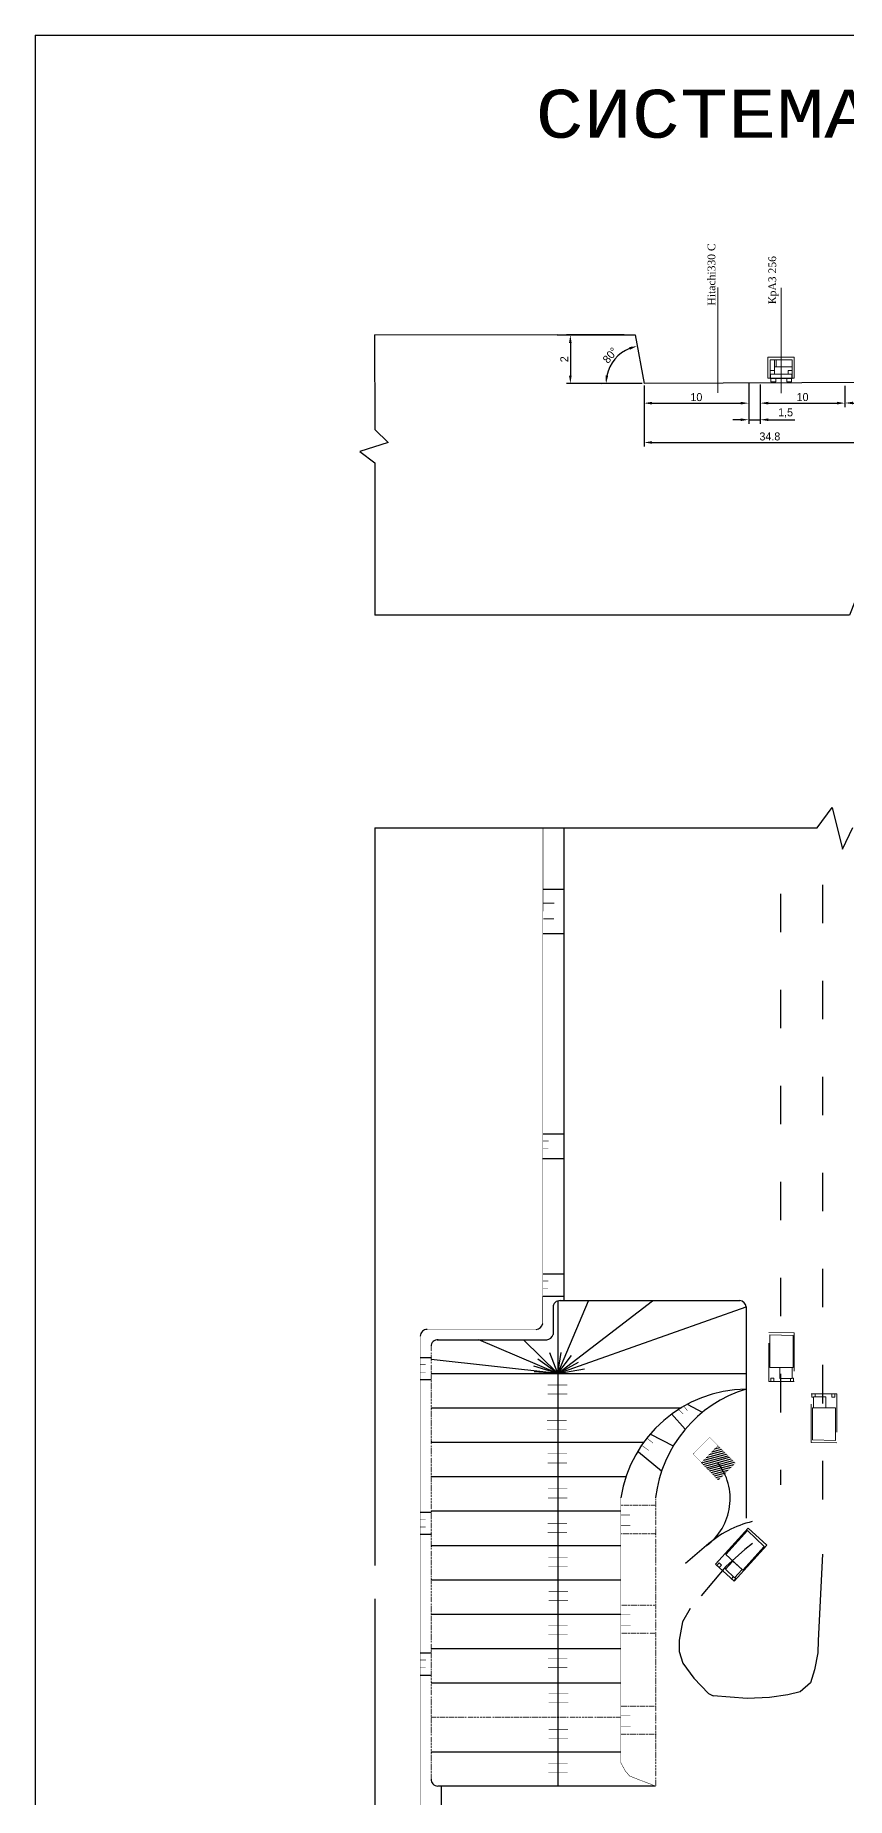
# Model space of a CAD drawing. Header units: millimetres. Extents: x 1846 to 3788, y 252 to 1083.
# Drawn here: x 3219 to 3472, y 533 to 1083 of the extents above; entities that cross this region are included whole.
import ezdxf

# ---------------------------------------------------------------- set-up
doc = ezdxf.new("R2010")
doc.units = ezdxf.units.MM
doc.linetypes.add('ACAD_ISO03W100', pattern=[30, 12, -18])
doc.linetypes.add('DOT', pattern=[0.25, 0, -0.25])
doc.styles.add('стиль2', font='isocteur.ttf')
doc.dimstyles.new('ISO-25', dxfattribs={"dimtxt": 2.5, "dimasz": 2.5, "dimexe": 1.25, "dimexo": 0.625, "dimtad": 1, "dimtxsty": 'Standard', "dimcen": 2.5, "dimadec": 0, "dimazin": 0, "dimtfac": 1, "dimtmove": 0, "dimatfit": 3, "dimfxl": 1, "dimarcsym": 0})

# ---------------------------------------------------------------- blocks, each defined once
blk = doc.blocks.new('*D175')
at = {"color": 0, "lineweight": -2}
blk.add_line((3408.4, 974.39), (3395.88, 974.35), dxfattribs=at)
blk.add_arc((3409.02, 974.4), 11.89, 112.3799, 168.1588, dxfattribs=at)
at = {"color": 0}
for points in [[(3404.38, 985.79), (3404.61, 984.99), (3406.9, 986.1)], [(3397.8, 976.8), (3396.97, 976.88), (3397.13, 974.35)]]:
    blk.add_solid(points, dxfattribs=at)
at = {"layer": 'Defpoints', "color": 0}
for p in [(3406.26, 989.58), (3401.88, 983.9), (3482.92, 974.69), (3409.02, 974.4), (3409.02, 974.4)]:
    blk.add_point(p, dxfattribs=at)
at = {"color": 0, "insert": (3398.44, 983.2), "char_height": 2.5, "attachment_point": 5, "rotation": 50.2693}
blk.add_mtext('80°', dxfattribs=at)
blk = doc.blocks.new('*D165')
at = {"color": 0, "lineweight": -2}
for p, q in [((3409.02, 973.77), (3409.02, 954.74)), ((3482.92, 974.06), (3482.92, 954.74)), ((3411.52, 955.99), (3480.42, 955.99))]:
    blk.add_line(p, q, dxfattribs=at)
at = {"color": 0}
for points in [[(3411.52, 956.4), (3411.52, 955.57), (3409.02, 955.99)], [(3480.42, 956.4), (3480.42, 955.57), (3482.92, 955.99)]]:
    blk.add_solid(points, dxfattribs=at)
at = {"layer": 'Defpoints', "color": 0}
for p in [(3482.92, 974.69), (3409.02, 974.4), (3482.92, 955.99)]:
    blk.add_point(p, dxfattribs=at)
at = {"color": 0, "insert": (3448.3, 957.86), "char_height": 2.5, "attachment_point": 5}
blk.add_mtext('34.8', dxfattribs=at)
blk = doc.blocks.new('*D166')
at = {"color": 0, "lineweight": -2}
for p, q in [((3409.02, 973.77), (3409.02, 967.02)), ((3441.69, 974.44), (3441.69, 967.02)), ((3411.52, 968.27), (3439.19, 968.27))]:
    blk.add_line(p, q, dxfattribs=at)
at = {"color": 0}
for points in [[(3411.52, 968.69), (3411.52, 967.85), (3409.02, 968.27)], [(3439.19, 968.69), (3439.19, 967.85), (3441.69, 968.27)]]:
    blk.add_solid(points, dxfattribs=at)
at = {"layer": 'Defpoints', "color": 0}
for p in [(3441.69, 975.06), (3409.02, 974.4), (3441.69, 968.27)]:
    blk.add_point(p, dxfattribs=at)
at = {"color": 0, "insert": (3425.36, 970.15), "char_height": 2.5, "attachment_point": 5}
blk.add_mtext('10', dxfattribs=at)
blk = doc.blocks.new('*D167')
at = {"color": 0, "lineweight": -2}
for p, q in [((3441.69, 974.06), (3441.69, 961.84)), ((3445.3, 974.06), (3445.3, 961.84)), ((3439.19, 963.09), (3436.69, 963.09)), ((3441.69, 963.09), (3445.3, 963.09)), ((3447.8, 963.09), (3456.13, 963.09))]:
    blk.add_line(p, q, dxfattribs=at)
at = {"color": 0}
for points in [[(3439.19, 963.51), (3439.19, 962.68), (3441.69, 963.09)], [(3447.8, 963.51), (3447.8, 962.68), (3445.3, 963.09)]]:
    blk.add_solid(points, dxfattribs=at)
at = {"layer": 'Defpoints', "color": 0}
for p in [(3441.69, 974.69), (3445.3, 974.69), (3445.3, 963.09)]:
    blk.add_point(p, dxfattribs=at)
at = {"color": 0, "insert": (3453.21, 965.18), "char_height": 2.5, "attachment_point": 5}
blk.add_mtext('1,5', dxfattribs=at)
blk = doc.blocks.new('*D168')
at = {"color": 0, "lineweight": -2}
for p, q in [((3445.3, 973.69), (3445.3, 967.03)), ((3471.74, 973.69), (3471.74, 967.03)), ((3447.8, 968.28), (3469.24, 968.28))]:
    blk.add_line(p, q, dxfattribs=at)
at = {"color": 0}
for points in [[(3447.8, 968.7), (3447.8, 967.86), (3445.3, 968.28)], [(3469.24, 968.7), (3469.24, 967.86), (3471.74, 968.28)]]:
    blk.add_solid(points, dxfattribs=at)
at = {"layer": 'Defpoints', "color": 0}
for p in [(3445.3, 974.31), (3471.74, 974.31), (3471.74, 968.28)]:
    blk.add_point(p, dxfattribs=at)
at = {"color": 0, "insert": (3458.52, 970.16), "char_height": 2.5, "attachment_point": 5}
blk.add_mtext('10', dxfattribs=at)
blk = doc.blocks.new('*D169')
at = {"color": 0, "lineweight": -2}
for p, q in [((3471.74, 973.31), (3471.74, 967.07)), ((3482.92, 974.06), (3482.92, 967.07)), ((3474.24, 968.32), (3480.42, 968.32))]:
    blk.add_line(p, q, dxfattribs=at)
at = {"color": 0}
for points in [[(3474.24, 968.74), (3474.24, 967.91), (3471.74, 968.32)], [(3480.42, 968.74), (3480.42, 967.91), (3482.92, 968.32)]]:
    blk.add_solid(points, dxfattribs=at)
at = {"layer": 'Defpoints', "color": 0}
for p in [(3482.92, 974.69), (3471.74, 973.94), (3482.92, 968.32)]:
    blk.add_point(p, dxfattribs=at)
at = {"color": 0, "insert": (3477.33, 970.41), "char_height": 2.5, "attachment_point": 5}
blk.add_mtext('4,5', dxfattribs=at)
blk = doc.blocks.new('*D176')
at = {"color": 0, "lineweight": -2}
for p, q in [((3402.79, 989.58), (3384.75, 989.58)), ((3386, 987.08), (3386, 976.9)), ((3408.4, 974.4), (3384.75, 974.4))]:
    blk.add_line(p, q, dxfattribs=at)
at = {"color": 0}
for points in [[(3385.58, 987.08), (3386.41, 987.08), (3386, 989.58)], [(3385.58, 976.9), (3386.41, 976.9), (3386, 974.4)]]:
    blk.add_solid(points, dxfattribs=at)
at = {"layer": 'Defpoints', "color": 0}
for p in [(3403.42, 989.58), (3386, 974.4), (3409.02, 974.4)]:
    blk.add_point(p, dxfattribs=at)
at = {"color": 0, "insert": (3384.12, 981.99), "char_height": 2.5, "attachment_point": 5, "rotation": 90}
blk.add_mtext('2', dxfattribs=at)

msp = doc.modelspace()

# ---------------------------------------------------------------- hatches: boundary and pattern name
h = msp.add_hatch()
h.set_pattern_fill('ANSI31', scale=0.196, angle=330, style=0)
h.set_pattern_definition([(15, (3243.4263, -129.5929), (-0.1610631, 0.60109564), [])])
h.paths.add_polyline_path([(3437.512, 637.212), (3432.132, 642.606), (3426.911, 637.379), (3432.21, 631.915)])

# ---------------------------------------------------------------- linework, layer by layer
at = {"color": 7, "lineweight": 9}
for p, q in [((3432.021, 971.455), (3432.021, 1004.42)), ((3451.839, 971.414), (3451.839, 1004.341)), ((3449.743, 981.785), (3449.743, 977.343)), ((3450.292, 981.8), (3450.292, 979.712)), ((3448.483, 978.483), (3449.817, 978.483)), ((3449.728, 979.668), (3455.289, 979.668)), ((3454.057, 977.441), (3454.057, 978.435)), ((3454.057, 978.435), (3455.289, 978.435))]:
    msp.add_line(p, q, dxfattribs=at)
msp.add_line((3324.939, 949.648), (3324.935, 902.097))
at = {"color": 7, "linetype": 'ACAD_ISO03W100', "lineweight": 9}
for p, q in [((3447.991, 677.951), (3455.914, 677.88)), ((3447.991, 662.695), (3447.991, 677.951)), ((3448.34, 677.244), (3455.58, 677.032)), ((3448.34, 667.096), (3448.34, 677.244)), ((3455.914, 677.88), (3455.914, 662.695)), ((3455.58, 677.032), (3455.58, 667.096)), ((3455.58, 667.096), (3448.34, 667.096)), ((3451.366, 667.043), (3455.26, 667.043)), ((3451.366, 663.582), (3451.366, 667.043)), ((3455.26, 667.043), (3455.26, 663.582)), ((3455.905, 662.662), (3447.982, 662.662)), ((3449.553, 663.728), (3448.588, 663.728)), ((3448.588, 663.728), (3448.588, 662.723)), ((3448.588, 662.723), (3449.553, 662.723)), ((3449.553, 662.723), (3449.553, 663.728)), ((3455.26, 663.582), (3451.366, 663.582)), ((3454.752, 662.697), (3454.752, 663.581)), ((3455.719, 662.697), (3454.752, 662.697)), ((3455.264, 663.682), (3455.719, 663.682)), ((3455.719, 663.682), (3455.719, 662.697)), ((3461.241, 643.627), (3461.241, 658.812)), ((3461.241, 658.812), (3469.164, 658.812)), ((3461.436, 657.825), (3461.436, 658.81)), ((3461.436, 658.81), (3462.403, 658.81)), ((3461.892, 657.825), (3461.436, 657.825)), ((3461.895, 654.464), (3461.895, 657.925)), ((3461.895, 657.925), (3465.789, 657.925)), ((3462.403, 658.81), (3462.403, 657.926)), ((3465.789, 657.925), (3465.789, 654.464)), ((3468.567, 658.784), (3467.602, 658.784)), ((3467.602, 658.784), (3467.602, 657.779)), ((3467.602, 657.779), (3468.567, 657.779)), ((3468.567, 657.779), (3468.567, 658.784)), ((3469.164, 658.812), (3469.164, 643.556)), ((3461.575, 644.475), (3461.575, 654.411)), ((3461.575, 654.411), (3468.815, 654.411)), ((3465.789, 654.464), (3461.895, 654.464)), ((3468.815, 654.411), (3468.815, 644.263)), ((3468.815, 644.263), (3461.575, 644.475)), ((3469.164, 643.556), (3461.241, 643.627))]:
    msp.add_line(p, q, dxfattribs=at)
at = {"color": 7, "linetype": 'ByBlock', "lineweight": 9}
for p, q in [((3437.028, 600.43), (3436.313, 601.08)), ((3436.315, 601.081), (3436.91, 601.735)), ((3437.692, 601.159), (3437.028, 600.43)), ((3437.355, 601.465), (3437.692, 601.159))]:
    msp.add_line(p, q, dxfattribs=at)
at = {"color": 7}
for points in [[(3218.912, 1083.19), (3218.912, 1083.19), (3218.912, 252.19)], [(3218.912, 1083.19), (3218.912, 1083.19), (3787.912, 1083.19)], [(3381.899, 989.579), (3324.863, 989.531)], [(3324.863, 989.579), (3324.939, 960.016)], [(3381.899, 989.579), (3406.262, 989.576)], [(3406.262, 989.576), (3409.024, 974.397)], [(3482.915, 974.689), (3409.024, 974.397), (3409.024, 974.397)], [(3324.939, 960.016), (3329.114, 955.993), (3320.291, 953.207), (3324.939, 949.648)], [(3479.797, 902.108), (3476.861, 896.813), (3474.899, 906.499), (3473.182, 902.085), (3324.935, 902.097)], [(3463.113, 835.656), (3467.741, 842.001), (3470.948, 828.947), (3474.192, 835.679)], [(3324.935, 835.654), (3463.113, 835.656)], [(3324.935, 835.654), (3324.935, 605.185)], [(3383.972, 835.654), (3383.972, 687.948)], [(3377.543, 816.493), (3384.065, 816.493)], [(3377.543, 802.657), (3384.065, 802.657)], [(3377.447, 740.006), (3384.017, 740.006)], [(3377.342, 732.308), (3383.872, 732.308)], [(3377.372, 696.265), (3383.942, 696.265)], [(3377.372, 689.347), (3383.942, 689.347)], [(3382.097, 665.191), (3411.685, 687.895)], [(3382.097, 665.191), (3391.673, 687.895)], [(3382.097, 687.857), (3382.097, 536.26)], [(3382.097, 665.191), (3440.902, 685.95)], [(3382.623, 687.947), (3438.976, 687.945)], [(3440.902, 685.95), (3440.88, 660.33)], [(3344.403, 675.726), (3378.613, 675.726)], [(3382.097, 665.191), (3357.404, 675.727)], [(3382.097, 665.191), (3371.35, 675.727)], [(3382.097, 665.191), (3383.179, 671.71)], [(3339.115, 670.225), (3342.489, 670.225)], [(3382.097, 665.191), (3342.49, 669.53)], [(3382.097, 665.191), (3374.59, 667.416)], [(3382.097, 665.191), (3375.83, 669.611)], [(3382.097, 665.191), (3379.553, 671.614)], [(3382.097, 665.191), (3386.329, 670.756)], [(3382.097, 665.191), (3388.524, 668.752)], [(3382.097, 665.191), (3390.432, 666.653)], [(3339.115, 663.307), (3342.489, 663.307)], [(3342.553, 665.191), (3440.897, 665.191)], [(3382.097, 665.191), (3374.69, 665.651)], [(3382.097, 665.191), (3382.097, 665.191)], [(3382.097, 665.191), (3382.097, 665.191)], [(3422.651, 655.537), (3427.144, 653.07)], [(3440.941, 660.265), (3440.941, 619.963)], [(3342.553, 654.451), (3420.561, 654.451)], [(3417.628, 652.629), (3421.857, 647.784)], [(3411.019, 646.273), (3418.157, 642.574)], [(3342.546, 643.711), (3408.792, 643.711)], [(3407.318, 640.724), (3414.456, 634.821)], [(3342.546, 632.971), (3403.494, 632.971)], [(3342.492, 622.231), (3401.721, 622.231)], [(3339.109, 621.892), (3342.495, 621.892)], [(3339.109, 614.974), (3342.495, 614.974)], [(3342.542, 611.491), (3401.67, 611.491)], [(3428.518, 611.423), (3421.935, 605.789)], [(3464.782, 608.762), (3463.416, 581.787), (3463.255, 577.908), (3462.285, 572.574), (3460.991, 568.533), (3457.758, 565.786), (3453.878, 564.816), (3448.219, 564.008), (3441.233, 563.624), (3430.597, 564.493)], [(3342.519, 600.751), (3401.745, 600.751)], [(3324.935, 594.796), (3324.935, 346.16)], [(3342.519, 590.011), (3401.745, 590.011)], [(3423.441, 591.788), (3420.985, 587.564), (3420.002, 581.868), (3420.002, 578.332), (3421.083, 574.698), (3424.522, 569.983), (3429.101, 565.212), (3429.101, 565.212), (3430.597, 564.493), (3430.597, 564.493), (3430.597, 564.493), (3430.597, 564.493), (3430.597, 564.493)], [(3342.489, 579.271), (3401.745, 579.271)], [(3339.145, 577.874), (3342.493, 577.874)], [(3339.145, 570.956), (3342.484, 570.956)], [(3342.495, 568.531), (3401.745, 568.531)], [(3342.56, 547.051), (3401.766, 547.051)], [(3412.617, 536.239), (3344.598, 536.294)], [(3345.693, 536.293), (3345.693, 346.45)]]:
    msp.add_lwpolyline(points, dxfattribs=at)
at = {"color": 7, "lineweight": 9}
for points in [[(3447.622, 982.666), (3455.89, 982.666), (3455.89, 976.044), (3447.622, 976.044)], [(3448.355, 981.802), (3455.312, 981.802), (3455.312, 976.003), (3448.355, 976.003)], [(3448.483, 977.367), (3455.207, 977.367), (3455.183, 976.003), (3448.483, 976.003)], [(3448.627, 976.007), (3450.152, 976.007), (3450.152, 974.93), (3448.627, 974.93)], [(3453.563, 976.007), (3455.088, 976.007), (3455.088, 974.93), (3453.563, 974.93)]]:
    msp.add_lwpolyline(points, close=True, dxfattribs=at)
at = {"color": 7}
for points, const_width in [([(3377.375, 680.811), (3377.45, 835.654)], 0.15), ([(3377.543, 812.114), (3381.046, 812.114)], 0.3), ([(3377.543, 807.21), (3380.871, 807.21)], 0.3), ([(3377.447, 737.817), (3379.199, 737.817)], 0.15), ([(3377.447, 735.365), (3379.111, 735.365)], 0.15), ([(3377.372, 694.076), (3379.124, 694.076)], 0.15), ([(3377.372, 691.624), (3379.036, 691.624)], 0.15), ([(3339.113, 676.834), (3339.131, 677.046), (3339.176, 677.328), (3339.304, 677.675), (3339.484, 678.009), (3339.619, 678.189), (3339.838, 678.401), (3340.069, 678.581), (3340.358, 678.742), (3340.641, 678.851), (3340.994, 678.922), (3341.335, 678.941), (3341.592, 678.941)], 0.15), ([(3375.4, 678.943), (3341.335, 678.94)], 0.15), ([(3375.376, 678.942), (3375.548, 678.964), (3375.813, 679.014), (3376.013, 679.078), (3376.271, 679.207), (3376.486, 679.336), (3376.776, 679.587), (3376.926, 679.743), (3377.077, 679.979), (3377.213, 680.231), (3377.324, 680.547), (3377.374, 680.829), (3377.374, 680.829)], 0.15), ([(3339.113, 676.834), (3339.108, 346.45)], 0.15), ([(3339.115, 668.036), (3340.867, 668.036)], 0.15), ([(3339.115, 665.584), (3340.78, 665.584)], 0.15), ([(3378.921, 661.596), (3385.016, 661.596)], 0.15), ([(3378.928, 658.76), (3385.023, 658.76)], 0.15), ([(3401.74, 626.389), (3402.463, 629.791), (3403.168, 632.364), (3404.437, 635.852), (3405.917, 638.883), (3407.292, 641.35), (3409.054, 643.922), (3411.416, 646.777), (3413.954, 649.42), (3415.857, 651.102), (3418.677, 653.216), (3421.427, 654.943), (3424.388, 656.529), (3425.927, 657.18), (3427.38, 657.75), (3428.494, 658.144), (3429.934, 658.619), (3431.183, 658.999), (3432.908, 659.393), (3434.511, 659.705), (3435.937, 659.95), (3438.108, 660.194), (3439.656, 660.276), (3440.88, 660.33)], 0.15), ([(3378.705, 650.533), (3384.8, 650.533)], 0.15), ([(3419.831, 653.849), (3421.241, 652.528)], 0.15), ([(3421.417, 654.995), (3422.562, 653.585)], 0.15), ([(3378.712, 647.696), (3384.807, 647.696)], 0.15), ([(3409.962, 644.952), (3411.812, 643.454)], 0.15), ([(3424.343, 640.025), (3429.525, 645.219), (3437.512, 637.212), (3432.21, 631.915), (3424.343, 640.025)], 0.0784), ([(3378.867, 640.063), (3384.962, 640.063)], 0.15), ([(3408.376, 642.662), (3410.49, 641.164)], 0.15), ([(3426.911, 637.379), (3432.132, 642.606)], 0.0784), ([(3378.874, 637.227), (3384.969, 637.227)], 0.15), ([(3378.975, 629.132), (3385.07, 629.132)], 0.15), ([(3378.982, 626.296), (3385.077, 626.296)], 0.15), ([(3401.74, 626.389), (3401.74, 543.659)], 0.15), ([(3339.109, 619.703), (3340.86, 619.703)], 0.15), ([(3339.109, 617.251), (3340.773, 617.251)], 0.15), ([(3378.867, 618.285), (3384.962, 618.285)], 0.15), ([(3378.874, 615.448), (3384.969, 615.448)], 0.15), ([(3379.083, 607.731), (3385.178, 607.731)], 0.15), ([(3379.09, 604.895), (3385.185, 604.895)], 0.15), ([(3379.191, 597.154), (3385.286, 597.154)], 0.15), ([(3379.198, 594.317), (3385.293, 594.317)], 0.15), ([(3379.083, 586.36), (3385.178, 586.36)], 0.15), ([(3379.09, 583.524), (3385.185, 583.524)], 0.15), ([(3339.145, 575.685), (3340.897, 575.685)], 0.15), ([(3339.145, 573.233), (3340.81, 573.233)], 0.15), ([(3378.975, 576.125), (3385.07, 576.125)], 0.15), ([(3378.982, 573.288), (3385.077, 573.288)], 0.15), ([(3379.245, 565.223), (3385.34, 565.223)], 0.15), ([(3379.252, 562.387), (3385.347, 562.387)], 0.15), ([(3379.191, 554.022), (3385.286, 554.022)], 0.15), ([(3379.198, 551.185), (3385.293, 551.185)], 0.15), ([(3379.075, 543.261), (3385.17, 543.261)], 0.15), ([(3379.083, 540.425), (3385.178, 540.425)], 0.15), ([(3401.74, 543.659), (3403.125, 541.088), (3404.462, 539.483), (3407.806, 538.146), (3411.016, 536.943), (3412.617, 536.239)], 0.15)]:
    msp.add_lwpolyline(points, dxfattribs=dict(at, const_width=const_width))
at = {"color": 7, "linetype": 'ACAD_ISO03W100'}
for points in [[(3451.589, 815.038), (3451.589, 630.389)], [(3464.782, 817.847), (3464.782, 608.762)], [(3380.588, 685.897), (3380.588, 677.401)], [(3442.884, 612.061), (3442.884, 612.061), (3440.527, 610.176), (3434.54, 604.935), (3423.441, 591.788)]]:
    msp.add_lwpolyline(points, dxfattribs=at)
at = {"color": 7, "linetype": 'DOT'}
for points in [[(3342.496, 673.743), (3342.492, 538.516)], [(3401.74, 624.036), (3412.617, 624.04)], [(3412.617, 626.393), (3412.617, 536.239)], [(3401.749, 615.244), (3412.663, 615.244)], [(3401.805, 592.847), (3412.682, 592.851)], [(3401.814, 584.055), (3412.728, 584.055)], [(3342.532, 557.791), (3401.728, 557.791)], [(3401.834, 561.311), (3412.711, 561.315)], [(3401.843, 552.52), (3412.757, 552.52)]]:
    msp.add_lwpolyline(points, dxfattribs=at)
at = {"color": 7, "linetype": 'DOT', "const_width": 0.15}
for points in [[(3401.765, 620.998), (3404.642, 620.998)], [(3401.765, 617.73), (3404.772, 617.73)], [(3401.83, 589.809), (3404.707, 589.809)], [(3401.83, 586.541), (3404.837, 586.541)], [(3401.859, 558.274), (3404.736, 558.274)], [(3401.859, 555.005), (3404.866, 555.005)]]:
    msp.add_lwpolyline(points, dxfattribs=at)
at = {"color": 7, "linetype": 'ByBlock', "lineweight": 9}
for points in [[(3441.576, 616.915), (3447.389, 611.532), (3437.173, 600.297), (3431.312, 605.627)], [(3441.358, 616.157), (3446.571, 611.129), (3439.887, 603.778), (3434.531, 608.649)], [(3431.772, 605.247), (3432.486, 604.598), (3433.162, 605.342), (3432.448, 605.991)], [(3436.733, 606.574), (3439.614, 603.954), (3437.286, 601.394), (3434.405, 604.014)]]:
    msp.add_lwpolyline(points, close=True, dxfattribs=at)
at = {"color": 7}
for centre, radius, start, end in [((3382.715, 685.82), 2.128, 87.46452, 179.21986), ((3438.73, 685.781), 2.178, 4.45387, 83.53409), ((3375.221, 681.111), 2.175, 273.71985, 352.07831), ((3378.461, 677.908), 2.187, 273.98468, 346.68376), ((3344.634, 673.596), 2.143, 87.86804, 179.05822), ((3441.576, 619.989), 40.347, 90.9877, 170.87248), ((3452.781, 621.681), 40.439, 107.11445, 173.30919), ((3417.717, 626.067), 18.196, 306.41268, 38.17316), ((3450.283, 587.322), 32.475, 103.32207, 132.08494), ((3344.633, 538.436), 2.143, 177.86804, 269.05822)]:
    msp.add_arc(centre, radius, start, end, dxfattribs=at)
at = {"color": 7, "lineweight": 25}
msp.add_arc((3341.255, 676.798), 2.143, 87.86804, 179.05822, dxfattribs=at)

# ---------------------------------------------------------------- texts
at = {"lineweight": 30, "insert": (3375.106, 1066.177), "char_height": 15, "width": 662.7038, "attachment_point": 1, "style": 'стиль2'}
msp.add_mtext('{\\fISOCTEUR|b0|i0|c204|p49;СИСТЕМА РОЗРОБКИ}', dxfattribs=at)
at = {"color": 7, "lineweight": 9, "char_height": 2.4024, "attachment_point": 1, "rotation": 90}
for s, insert, width in [('{\\fTimes New Roman|b0|i0|c0|p18;Hitachi330 C}', (3428.859, 998.75), 30.30386), ('{\\fTimes New Roman|b0|i0|c204|p18;\\C256;КрАЗ 256}', (3447.861, 999.194), 17.73487)]:
    msp.add_mtext(s, dxfattribs=dict(at, insert=insert, width=width))

# ---------------------------------------------------------------- dimensions: what is measured, and where the dimension line sits
at = {"color": 7}
dim = msp.add_linear_dim(base=(3385.998, 974.397), p1=(3403.418, 989.577), p2=(3409.024, 974.397), angle=90, text='2', dimstyle='ISO-25', dxfattribs=at)
dim.commit()
dim.dimension.update_dxf_attribs({"geometry": '*D176', "text_midpoint": (3384.123, 981.987)})
dim = msp.add_angular_dim_2l(base=(3401.876, 983.9), line1=((3406.262, 989.576), (3409.024, 974.397)), line2=((3482.915, 974.689), (3409.024, 974.397)), dimstyle='ISO-25', dxfattribs=at)
dim.commit()
dim.dimension.update_dxf_attribs({"geometry": '*D175', "text_midpoint": (3398.437, 983.197)})
for base, p2, text, picture, middle in [((3441.691, 968.271), (3441.691, 975.064), '10', '*D166', (3425.358, 968.271)), ((3482.915, 955.986), (3482.915, 974.689), '34.8', '*D165', (3448.296, 955.986))]:
    dim = msp.add_linear_dim(base=base, p1=(3409.024, 974.397), p2=p2, text=text, dimstyle='ISO-25', dxfattribs=at)
    dim.commit()
    dim.dimension.update_dxf_attribs({"geometry": picture, "text_midpoint": middle, "dimtype": 160})
for base, p1, p2, text, picture, middle in [((3445.296, 963.094), (3441.691, 974.689), (3445.296, 974.689), '1,5', '*D167', (3453.213, 965.177)), ((3482.915, 968.322), (3471.738, 973.939), (3482.915, 974.689), '4,5', '*D169', (3477.326, 970.405)), ((3471.738, 968.281), (3445.296, 974.314), (3471.738, 974.314), '10', '*D168', (3458.517, 970.156))]:
    dim = msp.add_linear_dim(base=base, p1=p1, p2=p2, text=text, dimstyle='ISO-25', dxfattribs=at)
    dim.commit()
    dim.dimension.update_dxf_attribs({"geometry": picture, "text_midpoint": middle})

doc.saveas('drawing.dxf')
